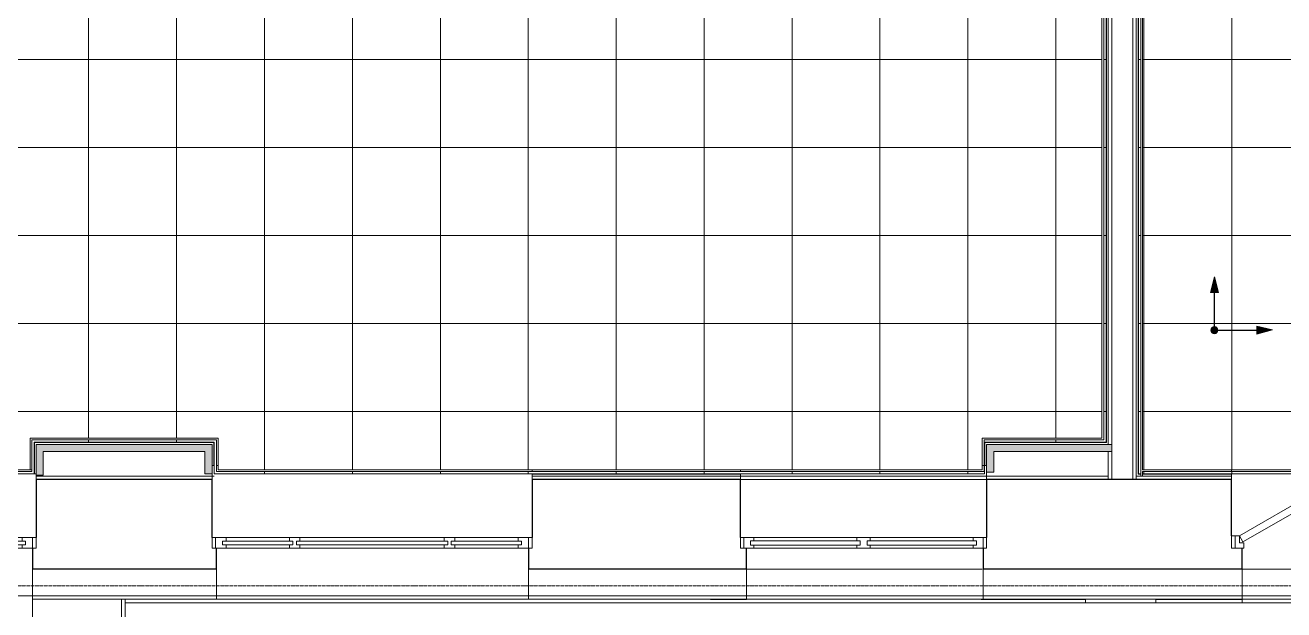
# Model space of a CAD drawing. Header units: millimetres. Extents: x -10915 to 60194, y -32941 to 46712.
# Drawn here: x 18242 to 25399, y 1658 to 4980 of the extents above; entities that cross this region are included whole.
import ezdxf

# ---------------------------------------------------------------- set-up
doc = ezdxf.new("R2010")
doc.units = ezdxf.units.MM
doc.linetypes.add('ADSK_Линия сетки', pattern=[25, 20, -2.5, 0, -2.5])
for name, color, linetype, lineweight in [('_ Окна', 7, 'Continuous', 9), ('Окна', 7, 'Continuous', 9), ('Оси', 7, 'Continuous', 9), ('Перекрытие', 7, 'Continuous', 18), ('Перекрытие штриховка', 7, 'Continuous', 18), ('Стены внутренние', 7, 'Continuous', 18), ('Стены наружные', 7, 'Continuous', 18), ('Стены несущие', 7, 'Continuous', 30), ('Стены отделка', 7, 'Continuous', 30), ('Стены перегородки', 7, 'Continuous', 30), ('Стены штриховка', 7, 'Continuous', 9), ('Узлы', 7, 'Continuous', 18)]:
    doc.layers.add(name, color=color, linetype=linetype, lineweight=lineweight)
doc.layers.add('Линии', color=7, linetype='Continuous', lineweight=9, true_color=0x00a600)

# ---------------------------------------------------------------- blocks, each defined once
blk = doc.blocks.new('окно трехпол с фрамугой - 1800 и 1820х2300_h___нов_ ок15-V54-План полов 2-го этажа')
at = {"layer": '_ Окна', "lineweight": 18}
for p, q in [((-830, 135), (-910, 135)), ((-910, 135), (-910, 75)), ((-910, 75), (-850, 75)), ((-850, 95), (-850, 115)), ((-850, 115), (-830, 115)), ((-850, 95), (-830, 95)), ((-830, 75), (-850, 75)), ((-830, 115), (-830, 135)), ((-830, 95), (-830, 75)), ((-410, 135), (-470, 135)), ((-470, 135), (-470, 115)), ((-470, 115), (-450, 115)), ((-470, 95), (-470, 75)), ((-450, 95), (-470, 95)), ((-450, 75), (-470, 75)), ((-450, 115), (-450, 95)), ((-450, 75), (-430, 75)), ((-430, 95), (-430, 115)), ((-430, 115), (-410, 115)), ((-430, 95), (-410, 95)), ((-410, 75), (-430, 75)), ((-410, 115), (-410, 135)), ((-410, 95), (-410, 75)), ((470, 135), (410, 135)), ((410, 135), (410, 115)), ((410, 115), (430, 115)), ((410, 95), (410, 75)), ((430, 95), (410, 95)), ((430, 75), (410, 75)), ((430, 115), (430, 95)), ((430, 75), (450, 75)), ((450, 95), (450, 115)), ((450, 115), (470, 115)), ((450, 95), (470, 95)), ((470, 75), (450, 75)), ((470, 115), (470, 135)), ((470, 95), (470, 75)), ((830, 135), (830, 115)), ((910, 135), (830, 135)), ((830, 115), (850, 115)), ((830, 95), (830, 75)), ((850, 95), (830, 95)), ((850, 75), (830, 75)), ((850, 115), (850, 95)), ((850, 75), (910, 75)), ((910, 75), (910, 135))]:
    blk.add_line(p, q, dxfattribs=at)
at = {"layer": '_ Окна'}
for p, q in [((-890, 75), (-890, 135)), ((-850, 95), (-450, 95)), ((-830, 115), (-470, 115)), ((-430, 95), (430, 95)), ((-410, 115), (410, 115)), ((450, 95), (850, 95)), ((470, 115), (830, 115)), ((890, 75), (890, 135))]:
    blk.add_line(p, q, dxfattribs=at)
at = {"layer": 'Окна'}
for p, q in [((-830, 135), (-470, 135)), ((-470, 75), (-830, 75)), ((-410, 135), (410, 135)), ((410, 75), (-410, 75)), ((470, 135), (830, 135)), ((830, 75), (470, 75))]:
    blk.add_line(p, q, dxfattribs=at)
blk = doc.blocks.new('окна_rehau_двупольное_2_фрамуги - 1360х2340 _глухое_ _нов_ ок-18-2129039-План полов 2-го этажа')
at = {"layer": '_ Окна', "lineweight": 18}
for p, q in [((-624, 135), (-700, 135)), ((-700, 135), (-700, 75)), ((-700, 75), (-642, 75)), ((-642, 93), (-642, 117)), ((-642, 117), (-624, 117)), ((-642, 93), (-624, 93)), ((-624, 75), (-642, 75)), ((-624, 117), (-624, 135)), ((-624, 93), (-624, 75)), ((38, 135), (-38, 135)), ((-38, 135), (-38, 117)), ((-38, 117), (-20, 117)), ((-38, 93), (-38, 75)), ((-20, 93), (-38, 93)), ((-20, 75), (-38, 75)), ((-20, 117), (-20, 93)), ((-20, 75), (20, 75)), ((20, 93), (20, 117)), ((20, 117), (38, 117)), ((20, 93), (38, 93)), ((38, 75), (20, 75)), ((38, 117), (38, 135)), ((38, 93), (38, 75)), ((624, 135), (624, 117)), ((700, 135), (624, 135)), ((624, 117), (642, 117)), ((624, 93), (624, 75)), ((642, 93), (624, 93)), ((642, 75), (624, 75)), ((642, 117), (642, 93)), ((642, 75), (700, 75)), ((700, 75), (700, 135))]:
    blk.add_line(p, q, dxfattribs=at)
at = {"layer": '_ Окна'}
for p, q in [((-680, 75), (-680, 135)), ((-642, 93), (-20, 93)), ((-624, 117), (-38, 117)), ((20, 93), (642, 93)), ((38, 117), (624, 117)), ((680, 75), (680, 135))]:
    blk.add_line(p, q, dxfattribs=at)
at = {"layer": 'Окна'}
for p, q in [((-624, 135), (-38, 135)), ((-38, 75), (-624, 75)), ((38, 135), (624, 135)), ((624, 75), (38, 75))]:
    blk.add_line(p, q, dxfattribs=at)
blk = doc.blocks.new('Б-ДВЕРЬ L03 _2БД_2Ф_RS - 1400-2504604-План полов 2-го этажа')
at = {"layer": '_ Окна', "lineweight": 18}
for p, q in [((-758.1, -135), (-758.1, -65)), ((681.9, -135), (681.9, -65)), ((-758.1, -135), (-753.1, -135)), ((681.9, -135), (676.9, -135))]:
    blk.add_line(p, q, dxfattribs=at)
at = {"layer": 'Узлы'}
for p, q in [((-150.2, 260), (-713.1, -65)), ((-693.1, -99.6), (-130.2, 225.4)), ((-130.2, 225.4), (-150.2, 260)), ((74, 260), (54, 225.4)), ((54, 225.4), (616.9, -99.6)), ((636.9, -65), (74, 260)), ((-713.1, -65), (-758.1, -65)), ((-738.1, -65), (-738.1, -135)), ((-713.1, -105), (-713.1, -65)), ((-713.1, -65), (-693.1, -99.6)), ((-18.1, -65), (-63.1, -65)), ((-63.1, -65), (-63.1, -105)), ((-13.1, -65), (-58.1, -65)), ((-38.1, -65), (-38.1, -135)), ((-38.1, -65), (-38.1, -135)), ((-13.1, -105), (-13.1, -65)), ((616.9, -99.6), (636.9, -65)), ((681.9, -65), (636.9, -65)), ((636.9, -65), (636.9, -105)), ((661.9, -65), (661.9, -135)), ((-758.1, -135), (-688.1, -135)), ((-688.1, -105), (-713.1, -105)), ((-688.1, -135), (-688.1, -105)), ((-63.1, -105), (-88.1, -105)), ((-88.1, -105), (-88.1, -135)), ((-88.1, -135), (-18.1, -135)), ((-58.1, -135), (11.9, -135)), ((11.9, -105), (-13.1, -105)), ((11.9, -135), (11.9, -105)), ((636.9, -105), (611.9, -105)), ((611.9, -105), (611.9, -135)), ((611.9, -135), (681.9, -135))]:
    blk.add_line(p, q, dxfattribs=at)

msp = doc.modelspace()

# ---------------------------------------------------------------- hatches: boundary and pattern name
at = {"layer": 'Перекрытие штриховка', "lineweight": 9, "true_color": 0x787878}
h = msp.add_hatch(dxfattribs=at)
h.set_pattern_fill('FP_66', color=8, style=0, pattern_type=2)
h.set_pattern_definition([(0, (30602.2, 9285.6), (0, 500), []), (90, (30602.2, 9285.6), (-500, 3e-14), [])])
h.paths.add_polyline_path([(16110.198, 2428.232), (16109.067, 2429.101), (16108.198, 2428.232)])
h.paths.add_polyline_path([(16110.198, 2430.232), (16123.198, 2430.232), (16123.198, 8315.642), (16110.198, 8315.642), (16110.198, 2443.232)])
h.paths.add_polyline_path([(24388, 2610.232), (24388, 2608.232), (24389.971, 2608.261)])
h.paths.add_polyline_path([(21308.513, 2430.232), (23697.137, 2430.232), (23697.137, 2608.232), (23699.137, 2608.232), (23699.137, 2610.232), (24388, 2610.232), (24388, 7896.642), (24375, 7896.642), (24375, 2623.232), (23694.137, 2623.232), (23694.137, 2443.232), (19329.141, 2443.232), (19329.141, 2623.232), (18279.14, 2623.232), (18279.14, 2443.232), (16133.198, 2443.232), (16133.198, 2430.232), (18292.14, 2430.232), (18292.14, 2608.232), (18294.14, 2608.232), (18294.162, 2610.232), (19314.141, 2609.645), (19314.141, 2608.232), (19316.141, 2608.232), (19316.141, 2430.232), (21124.7, 2430.232)])
h.paths.add_polyline_path([(16133.198, 2453.232), (18269.14, 2453.232), (18269.14, 2633.232), (19339.141, 2633.232), (19339.141, 2453.232), (23684.137, 2453.232), (23684.137, 2633.232), (24365, 2633.232), (24365, 7883.642), (23944.5, 7883.642), (23944.5, 7893.642), (24365, 7893.642), (24365, 7896.642), (23932, 7896.642), (23932, 8296.642), (23332, 8296.642), (23332, 8302.642), (18284, 8302.642), (18284, 8312.642), (23332, 8312.642), (23332, 8315.642), (18284, 8315.642), (18284, 8347.642), (18274, 8347.642), (18274, 8657.642), (18189, 8657.642), (18189, 8666.642), (18199, 8666.642), (18199, 8718.642), (18214, 8718.642), (18214, 8727.642), (18198.608, 8727.642), (18196.706, 8724.348), (18191, 8727.642), (18187.061, 8727.642), (18162.046, 8684.315), (18153.385, 8689.315), (18148.885, 8681.521), (18069, 8727.642), (16979, 8727.642), (16899.115, 8681.521), (16894.615, 8689.315), (16885.392, 8685.289), (16859.954, 8727.642), (16857, 8727.642), (16851.294, 8724.348), (16849, 8727.642), (16834, 8727.642), (16834, 8718.642), (16849, 8718.642), (16849, 8666.642), (16859, 8666.642), (16859, 8657.642), (16774, 8657.642), (16774, 8347.642), (16764, 8347.642), (16764, 8315.642), (16133.198, 8315.642), (16133.198, 8312.642), (16764, 8312.642), (16764, 8302.642), (16133.198, 8302.642), (16133.198, 2478.232)])
h.paths.add_polyline_path([(24390, 7896.642), (24390, 7898.642), (24388, 7896.642)])
h.paths.add_polyline_path([(16110.198, 8315.642), (16110.198, 8317.642), (16108.198, 8317.642)])
h.paths.add_polyline_path([(23357, 8321.642), (23957, 8321.642), (23957, 8327.642), (23332, 8327.642), (23332, 8321.642)])
h = msp.add_hatch(dxfattribs=at)
h.set_pattern_fill('FP_67', color=8, style=0, pattern_type=2)
h.set_pattern_definition([(0, (20602.2, 10785.6), (0, 500), []), (90, (20602.2, 10785.6), (-500, 3e-14), [])])
h.paths.add_polyline_path([(32947.527, 2428.232), (32945.527, 2430.232), (32945.527, 2428.232)])
h.paths.add_polyline_path([(24572, 2428.232), (24570.87, 2429.101), (24570, 2428.232)])
h.paths.add_polyline_path([(32932.527, 2430.232), (32945.527, 2430.232), (32945.527, 2443.232), (30589.138, 2443.232), (30589.138, 2623.232), (29519.137, 2623.232), (29519.137, 2443.232), (24595, 2443.232), (24595, 2430.232), (29532.137, 2430.232), (29532.137, 2608.232), (29534.137, 2608.232), (29534.137, 2610.232), (30574.138, 2610.232), (30574.138, 2608.232), (30576.138, 2608.208), (30576.138, 2430.232), (32922.527, 2430.232)])
h.paths.add_polyline_path([(24585, 2430.232), (24585, 7896.642), (24572, 7896.642), (24572, 2430.232)])
h.paths.add_polyline_path([(27589.819, 2453.232), (29509.137, 2453.232), (29509.137, 2567.01), (27562.5, 2567.01), (27562.5, 2579.01), (29509.137, 2579.104), (29509.137, 2633.232), (30599.138, 2633.232), (30599.138, 2453.232), (32922.527, 2453.232), (32922.527, 8302.642), (26764, 8302.642), (26764, 8312.642), (32932.527, 8312.642), (32932.527, 2453.232), (32945.527, 2453.232), (32945.527, 8315.642), (26764, 8315.642), (26764, 8657.642), (26669, 8657.642), (26669, 8666.642), (26679, 8666.642), (26679, 8718.642), (26694, 8718.642), (26694, 8727.642), (26678.467, 8727.398), (26676.706, 8724.348), (26671, 8727.642), (26666.901, 8727.365), (26642.046, 8684.315), (26633.385, 8689.315), (26628.885, 8681.521), (26549, 8727.642), (25579, 8727.642), (25499.115, 8681.521), (25494.615, 8689.315), (25485.392, 8685.289), (25459.954, 8727.642), (25457, 8727.642), (25451.294, 8724.348), (25449, 8727.642), (25434, 8727.642), (25434, 8718.642), (25449, 8718.642), (25449, 8666.642), (25459, 8666.642), (25459, 8657.642), (25364, 8657.642), (25364, 8315.642), (25185, 8315.642), (25185, 8312.642), (25364, 8312.642), (25364, 8302.642), (25185, 8302.642), (25185, 8296.642), (24585, 8296.642), (24585, 7896.642), (24595, 7896.642), (24595, 2453.232), (26542.935, 2453.232)])
h.paths.add_polyline_path([(32947.527, 8315.642), (32947.524, 8317.639), (32945.527, 8315.642)])
h.paths.add_polyline_path([(24972.608, 8321.642), (25185, 8321.642), (25185, 8327.642), (24560, 8327.136), (24560, 8321.642), (24602.868, 8321.642)])
at = {"layer": 'Стены внутренние'}
for points in [[(19304.141, 2558.232), (19304.141, 2598.232), (18304.14, 2598.232), (18304.14, 2558.232), (19264.141, 2558.232)], [(23709.137, 2558.232), (24420, 2558.232), (24420, 2598.232), (23709.137, 2598.232), (23709.137, 2579.104)], [(18304.407, 2424.232), (18344.14, 2424.232), (18344.14, 2558.232), (18304.14, 2558.232), (18304.14, 2424.232)], [(19264.141, 2430.232), (19304.141, 2430.232), (19304.141, 2558.232), (19264.141, 2558.232), (19264.141, 2478.232)], [(23711.96, 2440.574), (23749.137, 2440.574), (23749.137, 2558.232), (23709.137, 2558.232), (23709.137, 2440.574)]]:
    msp.add_hatch(color=256, dxfattribs=at).paths.add_polyline_path(points)
at = {"layer": 'Узлы', "true_color": 0xff0000}
for points in [[(25027.765, 3461.904), (25004.14, 3550.075), (24982.157, 3461.904)], [(25004.14, 3227.253), (25009.316, 3227.935), (25014.14, 3229.933), (25018.282, 3233.111), (25021.461, 3237.253), (25023.459, 3242.077), (25024.14, 3247.253), (25023.459, 3252.43), (25021.461, 3257.253), (25018.282, 3261.395), (25014.14, 3264.574), (25009.316, 3266.572), (25004.14, 3267.253), (24998.964, 3266.572), (24994.14, 3264.574), (24989.998, 3261.395), (24986.819, 3257.253), (24984.821, 3252.43), (24984.14, 3247.253), (24984.821, 3242.077), (24986.819, 3237.253), (24989.998, 3233.111), (24994.14, 3229.933), (24998.964, 3227.935)], [(25246.184, 3224.868), (25334.355, 3248.493), (25246.184, 3270.476), (25246.184, 3227.253)]]:
    msp.add_hatch(color=1, dxfattribs=at).paths.add_polyline_path(points)

# ---------------------------------------------------------------- linework, layer by layer
at = {"layer": 'Линии', "color": 1, "lineweight": 18, "true_color": 0xff0000}
for p, q in [((25004.14, 3550.075), (24982.157, 3461.904)), ((25027.765, 3461.904), (25004.14, 3550.075)), ((24982.157, 3461.904), (25027.765, 3461.904)), ((25334.355, 3248.493), (25246.184, 3270.476)), ((25246.184, 3270.476), (25246.184, 3224.868)), ((25246.184, 3224.868), (25334.355, 3248.493))]:
    msp.add_line(p, q, dxfattribs=at)
at = {"layer": 'Линии', "color": 1, "lineweight": 30, "true_color": 0xff0000}
for q in [(25004.14, 3547.253), (25304.14, 3247.253)]:
    msp.add_line((25004.14, 3247.253), q, dxfattribs=at)
at = {"layer": 'Линии', "color": 1, "lineweight": 18, "true_color": 0xff0000}
for start, end in [(0, 180), (180, 0)]:
    msp.add_arc((25004.14, 3247.253), 20, start, end, dxfattribs=at)
at = {"layer": 'Оси', "linetype": 'ADSK_Линия сетки'}
msp.add_line((-10114.729, 1795), (42695.51, 1795), dxfattribs=at)
at = {"layer": 'Перекрытие'}
for p, q in [((18284.14, 1718.232), (18282.412, 1718.232)), ((18282.412, 1718.232), (18282.412, -2565.554)), ((18789.296, -2185.554), (18789.296, 1718.232))]:
    msp.add_line(p, q, dxfattribs=at)
at = {"layer": 'Стены внутренние'}
for p, q in [((16484.14, 2453.232), (18269.14, 2453.232)), ((18279.14, 2443.232), (16484.14, 2443.232)), ((18279.14, 2453.232), (18279.14, 2443.232)), ((19329.141, 2443.232), (19329.141, 2478.232)), ((21124.141, 2443.232), (19329.141, 2443.232)), ((19339.141, 2478.232), (19339.141, 2453.232)), ((19339.141, 2453.232), (21124.141, 2453.232)), ((22309.137, 2453.232), (23684.137, 2453.232)), ((23694.137, 2443.232), (22309.137, 2443.232)), ((23684.137, 2453.232), (23684.137, 2478.232)), ((23694.137, 2478.232), (23694.137, 2443.232)), ((25101.637, 2453.232), (26541.637, 2453.232)), ((26541.637, 2443.232), (25101.637, 2443.232)), ((19304.141, 2418.232), (19316.141, 2418.232)), ((22309.137, 2398.232), (23709.137, 2398.232))]:
    msp.add_line(p, q, dxfattribs=at)
at = {"layer": 'Стены наружные'}
for p, q in [((19316.141, 2478.232), (19316.141, 2430.232)), ((23697.137, 2430.232), (23697.137, 2478.232)), ((23709.137, 2418.232), (23709.137, 2440.574)), ((16484.14, 2430.232), (18292.14, 2430.232)), ((18304.14, 2418.232), (18304.14, 2424.232)), ((19304.141, 2418.232), (19304.141, 2430.232)), ((19316.141, 2430.232), (21124.141, 2430.232)), ((22309.137, 2430.232), (23697.137, 2430.232)), ((23709.137, 2418.232), (22309.137, 2418.232)), ((25101.637, 2430.232), (26541.637, 2430.232)), ((22344.137, 1888.232), (23683.137, 1888.232)), ((25161.637, 1888.232), (26481.637, 1888.232)), ((18284.14, 1738.232), (16509.14, 1738.232)), ((18809.296, 1718.232), (18809.296, 624.708)), ((19328.141, 1718.232), (21104.141, 1718.232)), ((19329.141, 1738.232), (21104.141, 1738.232)), ((23689.137, 1738.232), (22344.137, 1738.232)), ((23689.137, 1718.232), (22344.137, 1718.232)), ((26481.637, 1738.232), (25161.637, 1738.232)), ((25161.637, 1718.232), (26481.637, 1718.232)), ((25161.637, 1698.232), (25161.637, 1718.232)), ((24270.857, 1698.232), (18809.296, 1698.232)), ((30348.068, 1698.232), (24670.857, 1698.232))]:
    msp.add_line(p, q, dxfattribs=at)
at = {"layer": 'Стены несущие'}
for p, q in [((18304.14, 2398.232), (18304.14, 2068.232)), ((19304.141, 2398.232), (18304.14, 2398.232)), ((19304.141, 2068.232), (19304.141, 2398.232)), ((21124.141, 2398.232), (21124.141, 2068.232)), ((22309.137, 2398.232), (21124.141, 2398.232)), ((22309.137, 2068.232), (22309.137, 2398.232)), ((25101.637, 2398.232), (23709.137, 2398.232)), ((23709.137, 2398.232), (23709.137, 2068.232)), ((25101.637, 2078.232), (25101.637, 2398.232)), ((18284.14, 2008.232), (18284.14, 1888.232)), ((19329.141, 1888.232), (19329.141, 2008.232)), ((21104.141, 2008.232), (21104.141, 1888.232)), ((22344.137, 1888.232), (22344.137, 2008.232)), ((23689.137, 2008.232), (23689.137, 1888.232)), ((25161.637, 1888.232), (25161.637, 2008.232)), ((19329.141, 1888.232), (18284.14, 1888.232)), ((22344.137, 1888.232), (21104.141, 1888.232)), ((25161.637, 1888.232), (23689.137, 1888.232))]:
    msp.add_line(p, q, dxfattribs=at)
at = {"layer": 'Стены отделка', "lineweight": 9}
for p, q in [((24560, 8347.642), (24560, 2398.232)), ((24585, 8296.642), (24585, 2430.232)), ((24365, 7883.642), (24365, 2633.232)), ((24375, 2623.232), (24375, 7896.642)), ((24388, 7896.642), (24388, 2610.232)), ((24400, 2598.232), (24400, 7908.642)), ((24572, 2430.232), (24572, 7896.642)), ((24595, 2453.232), (24595, 7896.642)), ((18269.14, 2633.232), (18269.14, 2453.232)), ((19339.141, 2633.232), (18269.14, 2633.232)), ((18279.14, 2453.232), (18279.14, 2623.232)), ((18279.14, 2623.232), (19329.141, 2623.232)), ((18292.14, 2608.232), (18292.14, 2430.232)), ((19314.141, 2610.232), (18294.14, 2610.232)), ((19304.141, 2598.232), (18304.14, 2598.232)), ((18304.14, 2424.232), (18304.14, 2598.232)), ((19304.141, 2598.232), (19304.141, 2430.232)), ((19316.141, 2478.232), (19316.141, 2608.232)), ((19329.141, 2623.232), (19329.141, 2478.232)), ((19339.141, 2478.232), (19339.141, 2633.232)), ((23684.137, 2633.232), (23684.137, 2478.232)), ((24365, 2633.232), (23684.137, 2633.232)), ((23694.137, 2478.232), (23694.137, 2623.232)), ((23694.137, 2623.232), (24375, 2623.232)), ((23697.137, 2608.232), (23697.137, 2478.232)), ((24388, 2610.232), (23699.137, 2610.232)), ((24400, 2598.232), (23709.137, 2598.232)), ((23709.137, 2440.574), (23709.137, 2598.232)), ((18344.14, 2558.232), (19264.141, 2558.232)), ((18344.14, 2424.232), (18344.14, 2558.232)), ((19264.141, 2558.232), (19264.141, 2430.232)), ((23749.137, 2440.574), (23749.137, 2558.232)), ((23749.137, 2558.232), (24400, 2558.232)), ((24400, 2398.232), (24400, 2558.232)), ((18269.14, 2453.232), (18279.14, 2453.232)), ((19304.141, 2478.232), (19316.141, 2478.232)), ((19329.141, 2478.232), (19339.141, 2478.232)), ((22309.137, 2453.232), (21124.141, 2453.232)), ((21124.141, 2453.232), (21124.141, 2443.232)), ((21124.141, 2443.232), (22309.137, 2443.232)), ((22309.137, 2443.232), (22309.137, 2453.232)), ((23684.137, 2478.232), (23694.137, 2478.232)), ((23697.137, 2478.232), (23709.137, 2478.232)), ((23709.137, 2440.574), (23749.137, 2440.574)), ((25101.637, 2453.232), (24595, 2453.232)), ((24595, 2430.232), (24595, 2443.232)), ((24595, 2443.232), (25101.637, 2443.232)), ((25101.637, 2443.232), (25101.637, 2453.232)), ((18292.14, 2430.232), (18304.14, 2430.232)), ((18304.14, 2424.232), (18344.14, 2424.232)), ((19304.141, 2418.232), (18304.14, 2418.232)), ((18304.14, 2418.232), (18304.14, 2398.232)), ((19264.141, 2430.232), (19304.141, 2430.232)), ((19304.141, 2398.232), (19304.141, 2418.232)), ((19304.141, 2398.232), (19304.141, 2398.232)), ((21124.141, 2430.232), (21124.141, 2398.232)), ((22309.137, 2430.232), (21124.141, 2430.232)), ((22273.137, 2418.232), (22309.137, 2418.232)), ((22309.137, 2398.232), (22309.137, 2430.232)), ((22309.137, 2398.232), (22309.137, 2398.232)), ((24400, 2418.232), (23709.137, 2418.232)), ((23709.137, 2418.232), (23709.137, 2398.232)), ((24560, 2418.232), (25078.136, 2418.232)), ((24585, 2430.232), (24572, 2430.232)), ((25101.637, 2430.232), (24595, 2430.232)), ((25101.637, 2398.232), (25101.637, 2430.232)), ((18284.14, 1888.232), (18284.14, 1718.232)), ((19329.141, 1888.232), (19329.141, 1888.232)), ((19329.141, 1718.232), (19329.141, 1888.232)), ((21104.141, 1888.232), (21104.141, 1718.232)), ((22344.137, 1888.232), (22344.137, 1888.232)), ((22344.137, 1717.232), (22344.137, 1888.232)), ((23689.137, 1888.232), (23689.137, 1718.232)), ((25161.637, 1888.232), (25161.637, 1888.232)), ((25161.637, 1718.232), (25161.637, 1888.232)), ((19329.141, 1738.232), (18284.14, 1738.232)), ((18284.14, 1718.232), (19328.141, 1718.232)), ((22344.137, 1738.232), (21104.141, 1738.232)), ((22344.137, 1718.232), (21104.141, 1718.232)), ((22139.006, 1718.232), (22139.006, 1717.232)), ((23678.565, 1718.232), (23678.565, 1717.232)), ((25161.637, 1738.232), (23689.137, 1738.232)), ((25161.637, 1718.232), (23689.137, 1718.232)), ((24270.857, 1698.232), (24270.857, 1718.232)), ((22139.006, 1717.232), (22344.137, 1717.232)), ((23678.565, 1717.232), (24270.857, 1717.232)), ((24270.857, 1698.232), (24670.857, 1698.232)), ((24670.857, 1698.232), (24670.857, 1717.232)), ((24670.857, 1717.232), (25161.637, 1717.232))]:
    msp.add_line(p, q, dxfattribs=at)
at = {"layer": 'Стены перегородки', "lineweight": 18}
for p, q in [((24420, 8347.642), (24420, 2398.232)), ((24540, 2398.232), (24540, 8347.642))]:
    msp.add_line(p, q, dxfattribs=at)
at = {"layer": 'Стены штриховка'}
for p, q in [((24570, 2428.232), (24570, 8311.642)), ((24390, 7898.642), (24390, 2608.232)), ((18294.14, 2610.232), (18292.14, 2610.232)), ((18292.14, 2610.232), (18292.14, 2608.232)), ((18292.14, 2608.232), (19316.141, 2608.232)), ((18294.14, 2610.232), (18294.14, 2430.232)), ((19314.141, 2478.232), (19314.141, 2610.232)), ((19316.141, 2610.232), (19314.141, 2610.232)), ((19316.141, 2608.232), (19316.141, 2610.232)), ((23699.137, 2610.232), (23697.137, 2610.232)), ((23697.137, 2610.232), (23697.137, 2608.232)), ((23697.137, 2608.232), (24390, 2608.232)), ((23699.137, 2610.232), (23699.137, 2478.232)), ((24400, 2598.232), (24420, 2598.232)), ((24400, 2558.232), (24420, 2558.232)), ((22309.137, 2428.232), (21124.141, 2428.232)), ((21124.141, 2418.232), (22273.137, 2418.232)), ((24585, 2428.232), (24570, 2428.232)), ((24585, 2430.232), (24585, 2418.232)), ((24595, 2430.232), (24595, 2418.232)), ((25101.637, 2428.232), (24595, 2428.232)), ((25101.637, 2418.232), (25078.136, 2418.232))]:
    msp.add_line(p, q, dxfattribs=at)

# ---------------------------------------------------------------- block references
at = {"layer": 'Окна'}
msp.add_blockref('Б-ДВЕРЬ L03 _2БД_2Ф_RS - 1400-2504604-План полов 2-го этажа', (25859.737, 2143.232), dxfattribs=at)
at = {"layer": 'Окна', "rotation": 180}
for name, p in [('окно трехпол с фрамугой - 1800 и 1820х2300_h___нов_ ок15-V54-План полов 2-го этажа', (17394.14, 2143.232)), ('окно трехпол с фрамугой - 1800 и 1820х2300_h___нов_ ок15-V54-План полов 2-го этажа', (20214.141, 2143.232)), ('окна_rehau_двупольное_2_фрамуги - 1360х2340 _глухое_ _нов_ ок-18-2129039-План полов 2-го этажа', (23009.137, 2143.232))]:
    msp.add_blockref(name, p, dxfattribs=at)

doc.saveas('drawing.dxf')
